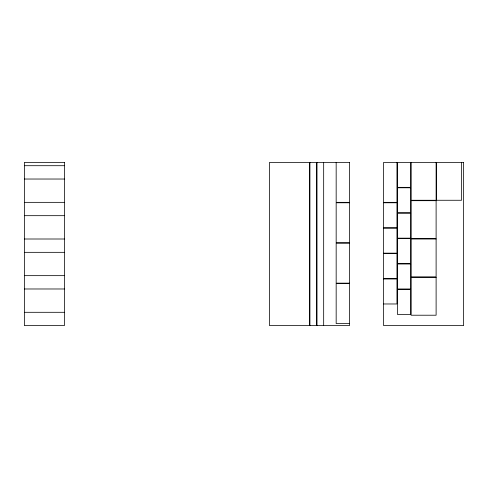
<?xml version="1.0" encoding="UTF-8"?>
<svg xmlns="http://www.w3.org/2000/svg" width="488" height="488" viewBox="0 0 488 488"><rect width="100%" height="100%" fill="white"/><g stroke="black" fill="none" stroke-linecap="round" stroke-linejoin="round"><path stroke-width="0.73" d="M24.4 165.7L64.385 165.7M24.4 179.029L64.385 179.029M24.4 202.349L64.385 202.349M349.493 202.349L336.165 202.349L336.165 162.37M383.635 202.349L396.964 202.349L396.964 162.37M349.493 202.77L336.165 202.77L336.165 242.749L349.493 242.749M383.635 202.77L396.964 202.77L396.964 227.756L383.635 227.756M24.4 215.678L64.385 215.678M383.635 228.171L396.964 228.171L396.964 253.162L383.635 253.162M24.4 239.004L64.385 239.004M349.493 243.164L336.165 243.164L336.165 283.15L349.493 283.15M24.4 252.333L64.385 252.333M383.635 253.577L396.964 253.577L396.964 278.569L383.635 278.569M24.4 275.653L64.385 275.653M383.635 278.983L396.964 278.983L396.964 303.975L383.635 303.975M349.493 283.565L336.165 283.565L336.165 323.55L349.493 323.55M24.4 288.981L64.385 288.981M24.4 312.302L64.385 312.302M461.52 162.37L461.52 200.269L436.528 200.269L436.528 162.37M436.113 162.37L436.113 200.269L411.122 200.269L411.122 162.37M410.707 162.37L410.707 187.355L397.378 187.355L397.378 162.37M323.672 162.37L323.672 325.63M317.005 162.37L317.005 325.63M316.59 162.37L316.59 325.63M309.923 162.37L309.923 325.63M309.508 162.37L309.508 325.63M64.385 162.37L24.4 162.37L24.4 325.63L64.385 325.63L64.385 162.37M349.493 162.37L269.529 162.37L269.529 325.63L349.493 325.63L349.493 162.37M463.6 162.37L383.635 162.37L383.635 325.63L463.6 325.63L463.6 162.37M410.707 187.776L397.378 187.776L397.378 212.762L410.707 212.762L410.707 187.776M436.113 200.684L411.122 200.684L411.122 238.583L436.113 238.583L436.113 200.684M410.707 213.183L397.378 213.183L397.378 238.168L410.707 238.168L410.707 213.183M410.707 238.583L397.378 238.583L397.378 263.575L410.707 263.575L410.707 238.583M436.113 239.004L411.122 239.004L411.122 276.903L436.113 276.903L436.113 239.004M410.707 263.99L397.378 263.99L397.378 288.981L410.707 288.981L410.707 263.99M436.113 277.318L411.122 277.318L411.122 315.217L436.113 315.217L436.113 277.318M410.707 289.396L397.378 289.396L397.378 314.388L410.707 314.388L410.707 289.396"/></g></svg>
